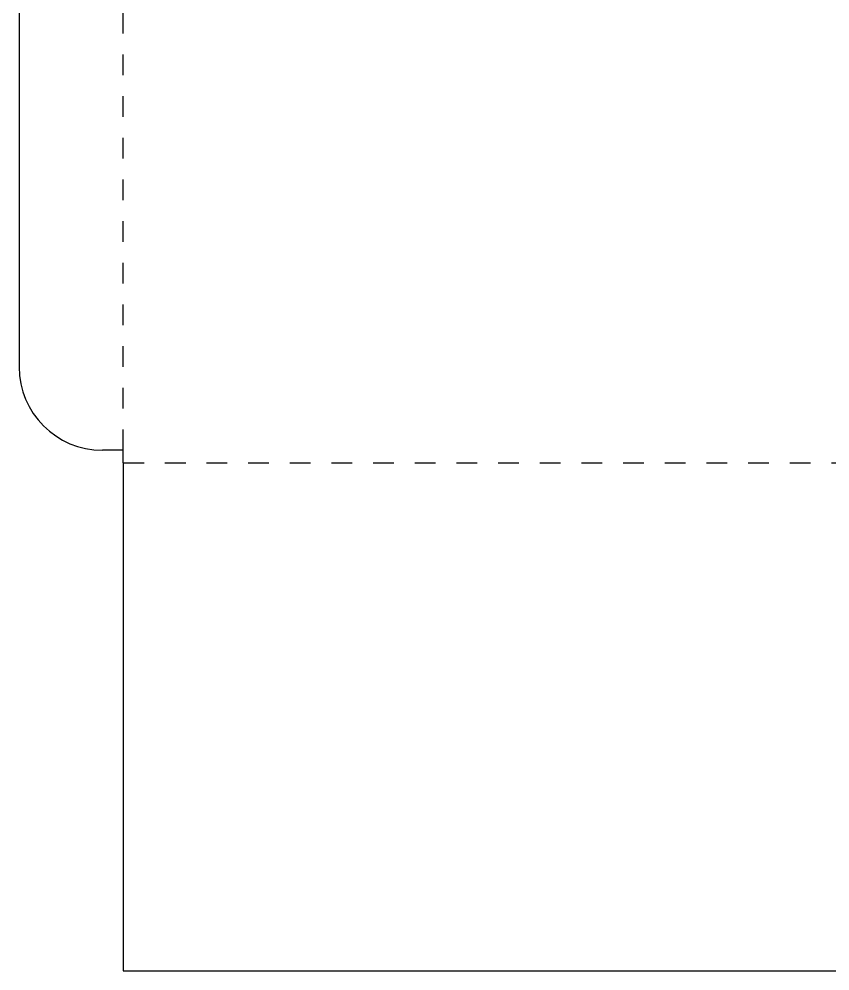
# Model space of a CAD drawing. Header units: millimetres. Extents: x -407 to 407, y -1471 to -78.
# Drawn here: x -180 to 14.7, y -535 to -306.5 of the extents above; entities that cross this region are included whole.
import ezdxf

# ---------------------------------------------------------------- set-up
doc = ezdxf.new("R2010")
doc.units = ezdxf.units.MM
doc.header["$MEASUREMENT"] = 0
doc.linetypes.add('Dashed', pattern=[10, 5, -5])
doc.layers.add('Cut2', color=1, linetype='Continuous', true_color=0xff0000)
doc.layers.add('Etch2', color=5, linetype='Dashed', true_color=0x0000ff)

msp = doc.modelspace()

# ---------------------------------------------------------------- linework, layer by layer
at = {"layer": 'Cut2'}
for p, q in [((-180, -221), (-180, -390)), ((-155, -410), (-160, -410)), ((-155, -413), (-155, -410)), ((-155, -413), (-155, -535)), ((-155, -535), (155, -535))]:
    msp.add_line(p, q, dxfattribs=at)
msp.add_arc((-160, -390), 20, 180, 270, dxfattribs=at)
at = {"layer": 'Etch2'}
for p, q in [((-155, -410), (-155, -201)), ((-155, -413), (155, -413))]:
    msp.add_line(p, q, dxfattribs=at)

doc.saveas('drawing.dxf')
